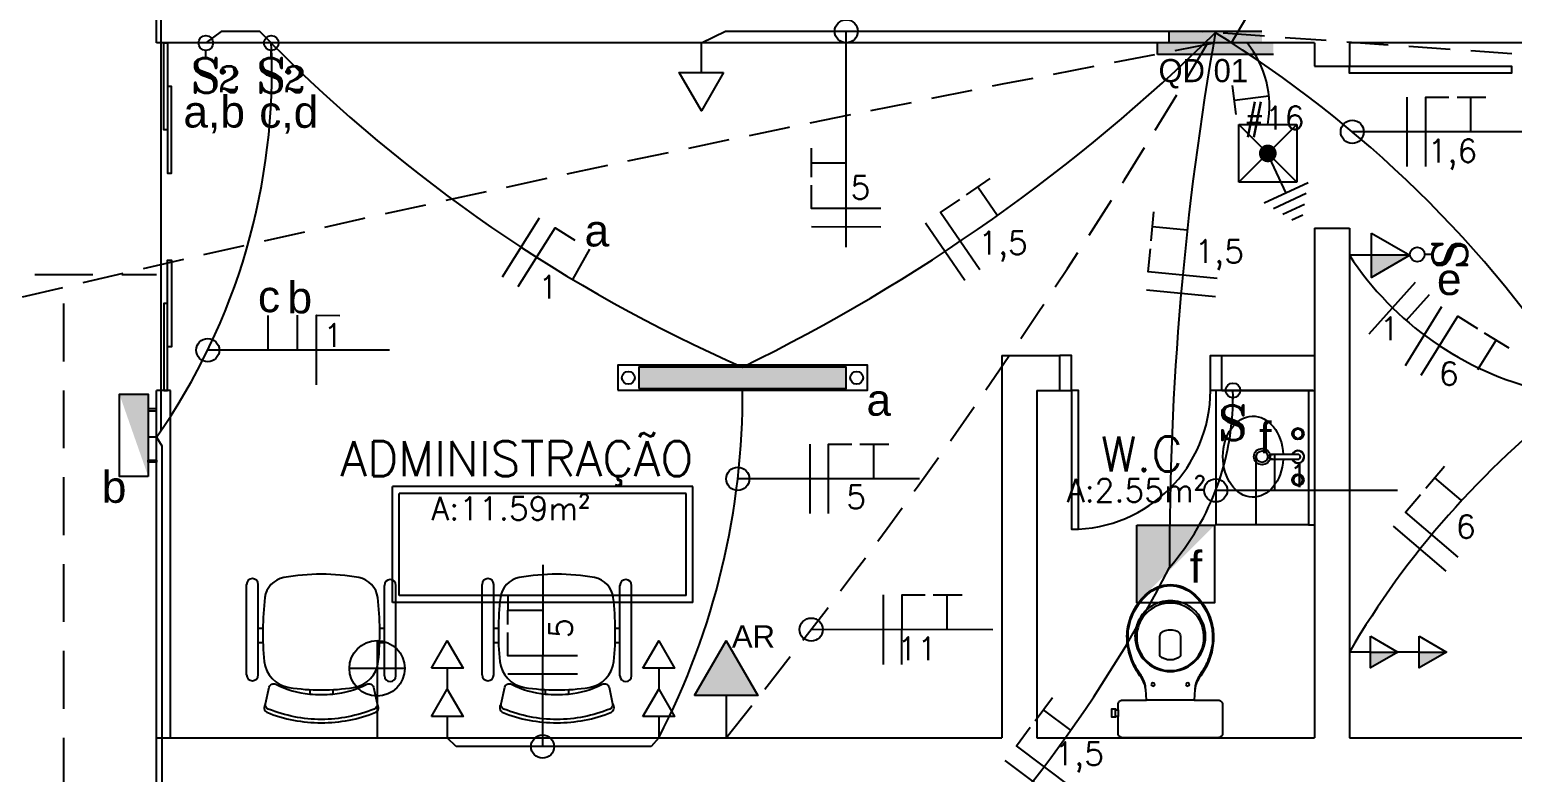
# Model space of a CAD drawing. Header units: millimetres. Extents: x 1111 to 2600, y -509 to -91.
# Drawn here: x 1557.84 to 1566.8, y -489.38 to -484.89 of the extents above; entities that cross this region are included whole.
import ezdxf
from ezdxf.enums import TextEntityAlignment as Align

# ---------------------------------------------------------------- set-up
doc = ezdxf.new("R2010")
doc.units = ezdxf.units.MM
for name, pattern in [('CONTINU', [0]), ('HIDDEN', [0.375, 0.25, -0.125]), ('HIDDEN2', [4.7625, 3.175, -1.5875]), ('HIDDENX2', [0.75, 0.5, -0.25])]:
    doc.linetypes.add(name, pattern=pattern)
for name, color, linetype in [('08', 8, 'Continuous'), ('eletroduto parede e teto', 2, 'CONTINU'), ('FIACAO', 1, 'Continuous'), ('LUMINO', 4, 'Continuous'), ('MOVEIS', 8, 'Continuous'), ('PL3', 3, 'Continuous'), ('Pontos Elétricos', 3, 'Continuous'), ('Pontos Luminotécnicos', 3, 'Continuous'), ('PONTOS_ELETRICOS', 2, 'Continuous'), ('SOMENTE_TUBULACAO', 2, 'Continuous'), ('TELEFONE', 3, 'Continuous'), ('TEXTO2', 3, 'Continuous'), ('TXT_0', 7, 'Continuous')]:
    doc.layers.add(name, color=color, linetype=linetype)
doc.styles.add('ARIAL', font='arial.ttf', dxfattribs={"height": 2})
doc.styles.add('COTA75', font='ROMANS.SHX')
doc.styles.add('INTERRUPTOR', font='romant__.ttf', dxfattribs={"height": 0.6})
doc.styles.add('ROMANS', font='romans')

# ---------------------------------------------------------------- blocks, each defined once
blk = doc.blocks.new('CADEIRA2')
at = {"layer": 'MOVEIS'}
for p, q in [((-0.3147, 0.2073), (-0.3147, 0.5982)), ((-0.2647, 0.2073), (-0.2647, 0.5982)), ((0.2803, 0.2033), (0.2803, 0.5941)), ((0.3303, 0.2033), (0.3303, 0.5941)), ((-0.2446, 0.4071), (-0.2647, 0.4071)), ((0.2803, 0.4071), (0.2602, 0.4071)), ((-0.2438, 0.346), (-0.2647, 0.346)), ((0.2803, 0.346), (0.2595, 0.346)), ((-0.0422, 0.1436), (-0.0422, 0.1245)), ((0.0578, 0.1436), (0.0578, 0.1245))]:
    blk.add_line(p, q, dxfattribs=at)
blk.add_lwpolyline([(0.1472, 0.1531, 0.340817), (0.2539, 0.2657, 0.05523), (0.2514, 0.541, 0.328643), (0.1702, 0.6274, 0.09095), (-0.1546, 0.6274, 0.328643), (-0.2358, 0.541, 0.05523), (-0.2383, 0.2657, 0.340817), (-0.1316, 0.1531, 0.077917)], format="xyb", close=True, dxfattribs=at)
for points in [[(0.0578, 0.1245, 0.100785), (0.2041, 0.1671, -0.49505), (0.233, 0.1537), (0.2485, 0.0827, -0.365963), (0.2365, 0.0598, -0.0944), (0.0078, 0.0146, -0.0944), (-0.2209, 0.0598, -0.365963), (-0.2329, 0.0827), (-0.2173, 0.1537, -0.49505), (-0.1885, 0.1671, 0.100785), (-0.0422, 0.1245, 0.100785)], [(-0.2332, 0.0809, 0.481357), (-0.2276, 0.046, 0.097119), (0.0078, 0.0007, 0.097119), (0.2432, 0.046, 0.481357), (0.2489, 0.0809)]]:
    blk.add_lwpolyline(points, format="xyb", dxfattribs=at)
for centre, radius, start, end in [((-0.2897, 0.5982), 0.025, 0, 180), ((0.3053, 0.5941), 0.025, 0, 180), ((-0.2897, 0.2073), 0.025, 180, 0), ((0.3053, 0.2033), 0.025, 180, 0), ((0.0078, 0.6697), 0.5474, 264.75947, 275.24053)]:
    blk.add_arc(centre, radius, start, end, dxfattribs=at)
blk = doc.blocks.new('ESCRIVAN')
at = {"layer": 'MOVEIS'}
for p, q in [((-0.4508, -0.5), (-0.4508, 0)), ((0.847, 0), (-0.4508, 0)), ((0.847, -0.5), (0.847, 0)), ((-0.4208, -0.47), (-0.4208, -0.03)), ((0.817, -0.03), (-0.4208, -0.03)), ((0.817, -0.47), (0.817, -0.03)), ((0.847, -0.5), (-0.4508, -0.5)), ((0.817, -0.47), (-0.4208, -0.47))]:
    blk.add_line(p, q, dxfattribs=at)
blk = doc.blocks.new('cx-ac-01-planta')
for points in [[(0.661, 0, 0.182004), (0.623, 0.1, 0.098298), (0.548, 0.159, 0.085166), (0.468, 0.1845, 0.08648), (0.388, 0.1825, 0.067868), (0.318, 0.1605, 0.06199), (0.261, 0.1265, -0.060779), (0.228, 0.1105, -0.023796), (0.208, 0.106), (0.1625, 0.1028), (0.1625, 0.207, 0.424217), (0.1435, 0.225), (0.121, 0.225), (0.091, 0.225), (0.018, 0.225, 0.418036), (0, 0.207), (0, 0), (0, -0.207, 0.418036), (0.018, -0.225), (0.091, -0.225), (0.091, -0.2365), (0.088, -0.2365), (0.088, -0.2525), (0.106, -0.2525), (0.124, -0.2525), (0.124, -0.2365), (0.121, -0.2365), (0.121, -0.225), (0.1435, -0.225, 0.424217), (0.1625, -0.207), (0.1625, -0.1028), (0.208, -0.106, -0.023796), (0.228, -0.1105, -0.060779), (0.261, -0.1265, 0.06199), (0.318, -0.1605, 0.067868), (0.388, -0.1825, 0.08648), (0.468, -0.1845, 0.085166), (0.548, -0.159, 0.098298), (0.623, -0.1, 0.182004)], [(0.2855, 0, -0.18052), (0.323, 0.1, -0.167158), (0.408, 0.1495, -0.1), (0.468, 0.1495, -0.096291), (0.518, 0.13, -0.13332), (0.568, 0.081, -0.150886), (0.5915, 0, -0.150886), (0.568, -0.081, -0.13332), (0.518, -0.13, -0.096291), (0.468, -0.1495, -0.1), (0.408, -0.1495, -0.167158), (0.323, -0.1, -0.18052)], [(0.2895, 0, -0.186957), (0.329, 0.1, -0.162455), (0.408, 0.143, -0.149476), (0.498, 0.1315, -0.171119), (0.568, 0.0605, -0.104122), (0.5815, 0, -0.104122), (0.568, -0.0605, -0.171119), (0.498, -0.1315, -0.149476), (0.408, -0.143, -0.162455), (0.329, -0.1, -0.186957)], [(0.46, 0.03, 0.276984), (0.438, 0.0445), (0.353, 0.0445, 0.393258), (0.353, -0.0445), (0.438, -0.0445, 0.276984), (0.46, -0.03, 0.2)]]:
    blk.add_lwpolyline(points, format="xyb", close=True)
blk.add_lwpolyline([(0.21, -0.1064, -0.148706), (0.258, -0.12, -0.01798), (0.278, -0.1325, 0.048524), (0.328, -0.16, 0.075808), (0.408, -0.1815, 0.05), (0.468, -0.1805, 0.109053), (0.568, -0.142, 0.065752), (0.617, -0.1, 0.186957), (0.6565, 0, 0.186957), (0.617, 0.1, 0.065752), (0.568, 0.142, 0.109053), (0.468, 0.1805, 0.05), (0.408, 0.1815, 0.075808), (0.328, 0.16, 0.048524), (0.278, 0.1325, -0.01798), (0.258, 0.12, -0.148706), (0.21, 0.1064, -0.148706)], format="xyb")
for points in [[(0.1625, 0.1028), (0.1625, 0), (0.1625, -0.1028)], [(0.121, -0.225), (0.091, -0.225)], [(0.091, -0.2365), (0.121, -0.2365)]]:
    blk.add_lwpolyline(points)
for centre in [(0.23, 0.075), (0.23, -0.075)]:
    blk.add_circle(centre, 0.0075)
blk = doc.blocks.new('*U441', base_point=(1752.07, 769.9))
for p, q in [((1742.07, 794.9), (1747.07, 794.9)), ((1742.07, 744.9), (1742.07, 794.9)), ((1747.07, 789.9), (1747.07, 794.9)), ((1747.07, 789.9), (1752.07, 789.9)), ((1752.07, 749.9), (1752.07, 789.9))]:
    blk.add_line(p, q)
for points in [[(1747.07, 744.9), (1747.07, 794.9), (1742.07, 744.9), (1742.07, 794.9)], [(1747.07, 749.9), (1747.07, 789.9), (1747.07, 744.9), (1747.07, 794.9)], [(1752.07, 749.9), (1752.07, 789.9), (1747.07, 749.9), (1747.07, 789.9)]]:
    blk.add_solid(points)
blk = doc.blocks.new('1111')
at = {"layer": 'Pontos Luminotécnicos'}
h = blk.add_hatch(color=9, dxfattribs=at)
h.dxf.hatch_style = 1
h.paths.add_polyline_path([(-1.3125, -0.134), (-0.1225, -0.134), (-0.1225, -0.01), (-1.3125, -0.01)])
for points in [[(-1.435, -0.144), (0, -0.144), (0, 0), (-1.435, 0)], [(-1.3125, -0.134), (-0.1225, -0.134), (-0.1225, -0.01), (-1.3125, -0.01)]]:
    blk.add_lwpolyline(points, close=True, dxfattribs=at)
for centre in [(-1.37375, -0.072), (-0.06125, -0.072)]:
    blk.add_circle(centre, 0.03675, dxfattribs=at)
blk = doc.blocks.new('arandela')
at = {"layer": 'eletroduto parede e teto'}
blk.add_hatch(color=9, dxfattribs=at).paths.add_polyline_path([(-0.0343, -0.1448), (0.0902, 0.2108), (-0.0343, 0.2108)])
at = {"layer": 'Pontos Luminotécnicos', "ltscale": 0.5}
for points in [[(-0.0343, -0.1448), (0.0902, -0.1448), (0.0902, 0.2108), (-0.0343, 0.2108)], [(-0.0698, 0.1486), (-0.0343, 0.1486), (-0.0343, 0.1397), (-0.0698, 0.1397)], [(-0.0698, -0.0826), (-0.0343, -0.0826), (-0.0343, -0.0737), (-0.0698, -0.0737)]]:
    blk.add_lwpolyline(points, close=True, dxfattribs=at)
blk = doc.blocks.new('Tomada Média')
at = {"layer": 'PL3'}
blk.add_line((0, 0.08), (0, 0), dxfattribs=at)
blk.add_lwpolyline([(-0.06, 0.08), (0, 0.1839), (0.06, 0.08)], close=True, dxfattribs=at)
blk = doc.blocks.new('tb1')
at = {"layer": 'Pontos Elétricos', "xscale": 1.138774444505485, "yscale": 1.138774444505485, "zscale": 1.138774444505485}
for p in [(0, -0.0911), (0, -0.3006)]:
    blk.add_blockref('Tomada Média', p, dxfattribs=at)
blk = doc.blocks.new('I_i1')
at = {"layer": 'PONTOS_ELETRICOS'}
blk.add_line((0, -0.0647), (0, -0.0317), dxfattribs=at)
blk.add_circle((0, 0), 0.0317, dxfattribs=at)
at = {"layer": 'PONTOS_ELETRICOS', "style": 'INTERRUPTOR'}
blk.add_text('S', height=0.15, dxfattribs=at).set_placement((-0.0005, -0.1399), align=Align.MIDDLE)
blk = doc.blocks.new('tm1')
at = {"layer": 'Pontos Elétricos'}
for points in [[(0, 0.3006), (0.0683, 0.3006), (0, 0.4189)], [(0, 0.0911), (0.0683, 0.0911), (0, 0.2095)]]:
    blk.add_hatch(color=251, dxfattribs=at).paths.add_polyline_path(points)
for p, q in [((0, 0.3006), (0, 0.4189)), ((0, 0.0911), (0, 0.2095))]:
    blk.add_line(p, q, dxfattribs=at)
at = {"layer": 'Pontos Elétricos', "xscale": 1.138774444505485, "yscale": 1.138774444505485, "zscale": 1.138774444505485}
for p in [(0, 0.2095), (0, 0)]:
    blk.add_blockref('Tomada Média', p, dxfattribs=at)
blk = doc.blocks.new('tb2')
at = {"layer": 'Pontos Elétricos', "xscale": 2.27754888901097, "yscale": 2.27754888901097, "zscale": 2.27754888901097}
blk.add_blockref('Tomada Média', (0, 0), dxfattribs=at)
blk = doc.blocks.new('I_i2')
at = {"layer": 'PONTOS_ELETRICOS'}
blk.add_line((0, -0.0647), (0, -0.0317), dxfattribs=at)
blk.add_circle((0, 0), 0.0317, dxfattribs=at)
at = {"layer": 'PONTOS_ELETRICOS', "style": 'INTERRUPTOR'}
blk.add_text('S', height=0.15, dxfattribs=at).set_placement((-0.0005, -0.1399), align=Align.MIDDLE)
blk.add_text('2', height=0.1125, dxfattribs=at).set_placement((0.0514, -0.2127))
blk = doc.blocks.new('f_fnt')
at = {"layer": 'FIACAO'}
for points in [[(-0.08, -0.15), (-0.08, 0.15)], [(0, -0.15), (0, 0.15), (0.1, 0.15)], [(0.135, 0.15), (0.26, 0.15)], [(0.195, 0), (0.195, 0.15)]]:
    blk.add_lwpolyline(points, dxfattribs=at)
blk = doc.blocks.new('f_r')
at = {"layer": 'FIACAO'}
blk.add_lwpolyline([(0, 0), (0, 0.15)], dxfattribs=at)
blk = doc.blocks.new('f_nr')
at = {"layer": 'FIACAO'}
for points in [[(-0.0414, 0), (-0.0414, 0.1508)], [(0.0414, -0.1492), (0.0414, 0.1508), (0.1414, 0.1508)]]:
    blk.add_lwpolyline(points, dxfattribs=at)
blk = doc.blocks.new('f_fr')
at = {"layer": 'FIACAO'}
for points in [[(-0.04, -0.15), (-0.04, 0.15)], [(0.04, 0), (0.04, 0.15)]]:
    blk.add_lwpolyline(points, dxfattribs=at)
blk = doc.blocks.new('*U452', base_point=(8491.58, 4881.81))
at = {"linetype": 'Continuous'}
for p, q in [((8479.58, 4869.81), (8503.58, 4893.81)), ((8479.58, 4893.81), (8503.58, 4869.81)), ((8479.58, 4893.81), (8503.58, 4893.81)), ((8479.58, 4869.81), (8479.58, 4893.81)), ((8503.58, 4893.81), (8503.58, 4869.81)), ((8503.84, 4898.5), (8512.24, 4880.31)), ((8508.3, 4897.8), (8514.6, 4884.16)), ((8512.75, 4897.1), (8516.95, 4888.01)), ((8517.21, 4896.4), (8519.31, 4891.85)), ((8508.04, 4889.41), (8493.25, 4882.58)), ((8503.58, 4869.81), (8479.58, 4869.81))]:
    blk.add_line(p, q, dxfattribs=at)
at = {"linetype": 'Continuous', "const_width": 3.68}
blk.add_lwpolyline([(8489.74, 4881.81, 1), (8493.42, 4881.81, 1)], format="xyb", close=True, dxfattribs=at)
blk = doc.blocks.new('f_t')
at = {"layer": 'FIACAO'}
for points in [[(-0.06, 0.15), (0.065, 0.15)], [(0, 0), (0, 0.15)]]:
    blk.add_lwpolyline(points, dxfattribs=at)

msp = doc.modelspace()

# ---------------------------------------------------------------- hatches: boundary and pattern name
at = {"layer": 'Pontos Elétricos'}
h = msp.add_hatch(color=251, dxfattribs=at)
h.dxf.hatch_style = 1
h.paths.add_polyline_path([(1566.181, -486.2506), (1565.949, -486.2506), (1565.949, -486.3846)])
msp.add_hatch(color=251, dxfattribs=at).paths.add_polyline_path([(1562.0479, -488.5807), (1561.8565, -488.9121), (1562.2393, -488.9121)])
at = {"layer": 'Pontos Luminotécnicos', "ltscale": 0.05}
h = msp.add_hatch(color=9, dxfattribs=at)
h.dxf.hatch_style = 1
h.paths.add_polyline_path([(1564.9989, -487.8832), (1564.5309, -487.8832), (1564.5309, -488.3512)])

# ---------------------------------------------------------------- linework, layer by layer
at = {"linetype": 'ByBlock'}
for p, q in [((1562.773, -486.2022), (1562.7741, -484.8965)), ((1566.9307, -485.5051), (1565.8325, -485.5042)), ((1560.0124, -486.8251), (1558.9142, -486.8242)), ((1563.2161, -487.6032), (1562.1179, -487.6022)), ((1566.1049, -487.6727), (1565.0068, -487.6718)), ((1560.9395, -488.1228), (1560.9386, -489.2209)), ((1563.66, -488.5147, -0.1691), (1562.5618, -488.5138, -0.1691))]:
    msp.add_line(p, q, dxfattribs=at)
for centre in [(1562.7741, -484.8965), (1565.8325, -485.5042), (1558.9142, -486.8242), (1562.1179, -487.6022), (1565.0068, -487.6718), (1562.5618, -488.5138, -0.1691), (1560.9386, -489.2209)]:
    msp.add_circle(centre, 0.07, dxfattribs=at)
at = {"layer": '08'}
for p, q in [((1558.6049, -484.9672), (1558.6049, -478.2472)), ((1565.6049, -484.9672), (1558.6049, -484.9672)), ((1558.7169, -484.9672), (1558.6049, -484.9672)), ((1565.6049, -484.9672), (1565.6049, -485.1072)), ((1568.6149, -484.9672), (1565.8149, -484.9672)), ((1565.8149, -484.9672), (1565.8149, -485.1072)), ((1565.6049, -485.1072), (1565.8149, -485.1072)), ((1565.6049, -486.0872), (1565.6049, -489.1672)), ((1565.6049, -486.0872), (1565.8149, -486.0872)), ((1565.8149, -486.0872), (1565.8149, -489.1672)), ((1563.7149, -486.8572), (1564.0649, -486.8572)), ((1563.7149, -486.8572), (1563.7149, -489.1672)), ((1564.0649, -487.0672), (1564.0649, -486.8572)), ((1565.0449, -486.8572), (1565.6049, -486.8572)), ((1565.0449, -487.0672), (1565.0449, -486.8572)), ((1558.6049, -489.1672), (1558.6049, -487.0672)), ((1558.6889, -487.0672), (1558.6049, -487.0672)), ((1558.6889, -489.1672), (1558.6889, -487.0672)), ((1563.9249, -487.0672), (1564.0649, -487.0672)), ((1563.9249, -487.0672), (1563.9249, -489.1672)), ((1565.0068, -487.0674), (1565.0068, -487.8794)), ((1565.0449, -487.0672), (1565.6049, -487.0672)), ((1565.3467, -487.4548), (1565.3452, -487.4548)), ((1565.3452, -487.4837), (1565.3467, -487.4837)), ((1565.3496, -487.4548), (1565.3477, -487.4548)), ((1565.3477, -487.4837), (1565.3496, -487.4837)), ((1565.5043, -487.4548), (1565.3496, -487.4548)), ((1565.3496, -487.4837), (1565.5043, -487.4837)), ((1565.5668, -487.8794), (1565.6049, -487.8794)), ((1558.6049, -493.1572), (1558.6049, -489.1672)), ((1558.6049, -489.1672), (1563.7149, -489.1672)), ((1563.9249, -489.1672), (1565.6049, -489.1672)), ((1565.8149, -489.1672), (1568.6149, -489.1672))]:
    msp.add_line(p, q, dxfattribs=at)
at = {"layer": '08', "linetype": 'HIDDENX2', "ltscale": 0.7}
for p, q in [((1556.2949, -486.3672), (1558.6049, -486.3672)), ((1558.0449, -493.7172), (1558.0449, -486.3672))]:
    msp.add_line(p, q, dxfattribs=at)
at = {"layer": '08', "ltscale": 0.03}
for p, q in [((1565.5948, -487.0674), (1565.0068, -487.0674)), ((1565.5668, -487.0674), (1565.5668, -487.8794)), ((1565.5668, -487.8794), (1565.0068, -487.8794))]:
    msp.add_line(p, q, dxfattribs=at)
at = {"layer": '08'}
for points in [[(1558.6721, -484.9672), (1558.6721, -485.4922), (1558.6497, -485.4922), (1558.6497, -484.9672)], [(1565.8149, -485.1072), (1566.7949, -485.1072), (1566.7949, -485.1492), (1565.8149, -485.1492)], [(1558.6721, -485.2297), (1558.6721, -485.7547), (1558.6945, -485.7547), (1558.6945, -485.2297)], [(1558.6721, -486.8047), (1558.6721, -486.2797), (1558.6945, -486.2797), (1558.6945, -486.8047)], [(1558.6721, -487.0672), (1558.6721, -486.5422), (1558.6497, -486.5422), (1558.6497, -487.0672)], [(1564.1349, -487.0672), (1564.1349, -487.9072), (1564.1769, -487.9072), (1564.1769, -487.0672)]]:
    msp.add_lwpolyline(points, close=True, dxfattribs=at)
for points in [[(1564.0649, -487.0672), (1564.1349, -487.0672), (1564.1349, -486.8572), (1564.0649, -486.8572)], [(1565.0449, -487.0672), (1564.9749, -487.0672), (1564.9749, -486.8572), (1565.0449, -486.8572)]]:
    msp.add_lwpolyline(points, dxfattribs=at)
for points in [[(1565.3452, -487.4548, 0), (1565.3427, -487.4551, 0), (1565.3403, -487.4557, 0), (1565.338, -487.4568, 0), (1565.336, -487.4582, 0), (1565.3342, -487.46, 0), (1565.3328, -487.4621, 0), (1565.3317, -487.4643, 0), (1565.3311, -487.4668, 0), (1565.3308, -487.4693, 0), (1565.3311, -487.4718, 0), (1565.3317, -487.4742, 0), (1565.3328, -487.4765, 0), (1565.3342, -487.4785, 0), (1565.336, -487.4803, 0), (1565.338, -487.4818, 0), (1565.3403, -487.4828, 0), (1565.3427, -487.4835, 0), (1565.3452, -487.4837, 0)], [(1565.3332, -487.4693, 0), (1565.3334, -487.4668, 0), (1565.3341, -487.4643, 0), (1565.3351, -487.4621, 0), (1565.3366, -487.46, 0), (1565.3384, -487.4582, 0), (1565.3404, -487.4568, 0), (1565.3427, -487.4557, 0), (1565.3445, -487.4552, 0)], [(1565.3445, -487.4834, 0), (1565.3421, -487.4826, 0), (1565.3399, -487.4814, 0), (1565.3379, -487.4799, 0), (1565.3362, -487.4781, 0), (1565.3349, -487.476, 0), (1565.3339, -487.4736, 0), (1565.3333, -487.4712, 0), (1565.3332, -487.4693, 0)], [(1565.3477, -487.4548, 0), (1565.3452, -487.455, 0), (1565.3428, -487.4557, 0), (1565.3405, -487.4567, 0), (1565.3385, -487.4582, 0), (1565.3367, -487.46, 0), (1565.3353, -487.462, 0), (1565.3342, -487.4643, 0), (1565.3336, -487.4668, 0), (1565.3333, -487.4693, 0), (1565.3336, -487.4718, 0), (1565.3342, -487.4742, 0), (1565.3353, -487.4765, 0), (1565.3367, -487.4786, 0), (1565.3385, -487.4803, 0), (1565.3405, -487.4818, 0), (1565.3428, -487.4829, 0), (1565.3452, -487.4835, 0), (1565.3477, -487.4837, 0)], [(1565.3352, -487.4693, 0), (1565.3355, -487.4668, 0), (1565.3361, -487.4643, 0), (1565.3372, -487.462, 0), (1565.3386, -487.46, 0), (1565.3404, -487.4582, 0), (1565.3424, -487.4567, 0), (1565.3447, -487.4557, 0), (1565.3471, -487.455, 0), (1565.3496, -487.4548, 0)], [(1565.3496, -487.4837, 0), (1565.3471, -487.4835, 0), (1565.3447, -487.4828, 0), (1565.3424, -487.4818, 0), (1565.3404, -487.4803, 0), (1565.3386, -487.4785, 0), (1565.3372, -487.4765, 0), (1565.3361, -487.4742, 0), (1565.3355, -487.4717, 0), (1565.3352, -487.4693, 0)], [(1565.3496, -487.4837, 0), (1565.3496, -487.4837, 0)]]:
    msp.add_polyline3d(points, dxfattribs=at)
for centre in [(1565.5043, -487.3294), (1565.5043, -487.6091)]:
    msp.add_circle(centre, 0.035, dxfattribs=at)
at = {"layer": '08', "ltscale": 0.03}
for radius in [0.0488, 0.0348]:
    msp.add_circle((1565.2868, -487.4683), radius, dxfattribs=at)
at = {"layer": '08'}
for centre, radius, start, end in [((1564.1349, -487.0672), 0.84, 270, 0), ((1565.5043, -487.3294), 0.028, 0, 270), ((1565.5043, -487.3294), 0.028, 0, 180), ((1565.5043, -487.3294), 0.028, 180, 270), ((1565.5043, -487.3294), 0.028, 270, 0), ((1565.5043, -487.4694), 0.0378, 270, 157.3117), ((1565.5043, -487.4694), 0.0364, 203.22789, 156.39263), ((1565.5043, -487.4694), 0.0378, 202.32288, 270), ((1565.5043, -487.4693), 0.0145, 270, 90), ((1565.5043, -487.6091), 0.028, 0, 270), ((1565.5043, -487.6091), 0.028, 0, 180), ((1565.5043, -487.6091), 0.028, 180, 270), ((1565.5043, -487.6091), 0.028, 270, 0)]:
    msp.add_arc(centre, radius, start, end, dxfattribs=at)
at = {"layer": '08', "ltscale": 0.03, "extrusion": (0, 0, -1)}
msp.add_ellipse((1565.2327, -487.4683), major_axis=(0, -0.245), ratio=0.742857, start_param=4.775358, end_param=10.940424, dxfattribs=at)
at = {"layer": 'FIACAO'}
for points in [[(1560.6962, -486.3806), (1560.9195, -486.0249)], [(1560.7911, -486.4401), (1561.0143, -486.0844), (1561.1329, -486.1588)]]:
    msp.add_lwpolyline(points, dxfattribs=at)
at = {"layer": 'PL3'}
msp.add_line((1566.181, -486.2506), (1565.8149, -486.2506), dxfattribs=at)
msp.add_lwpolyline([(1565.949, -486.1167), (1566.181, -486.2506), (1565.949, -486.3846)], close=True, dxfattribs=at)
at = {"layer": 'Pontos Elétricos'}
for p, q in [((1559.9379, -488.5807), (1559.9379, -488.9158)), ((1560.1055, -488.7482), (1559.7703, -488.7482)), ((1559.9379, -488.9158), (1559.9379, -489.1672))]:
    msp.add_line(p, q, dxfattribs=at)
msp.add_circle((1559.9379, -488.7482), 0.1676, dxfattribs=at)
at = {"layer": 'Pontos Luminotécnicos', "ltscale": 0.5}
msp.add_lwpolyline([(1564.5309, -487.8832), (1564.9989, -487.8832), (1564.9989, -488.3512), (1564.5309, -488.3512)], close=True, dxfattribs=at)
at = {"layer": 'SOMENTE_TUBULACAO'}
for p, q in [((1558.6339, -487.3087), (1558.6339, -481.6593)), ((1558.9962, -484.898), (1558.9023, -484.9672)), ((1559.2295, -484.898), (1558.9962, -484.898)), ((1559.2986, -484.9672), (1559.2295, -484.898)), ((1561.8986, -484.9672), (1562.0434, -484.8965)), ((1562.0434, -484.8965), (1564.7261, -484.8965)), ((1558.6049, -487.3507), (1558.5551, -487.3507)), ((1558.6049, -487.3507), (1558.6374, -487.4025)), ((1558.6374, -487.4025), (1558.6374, -493.1258)), ((1560.4161, -489.2209), (1560.3617, -489.1672)), ((1561.5939, -489.2209), (1560.4161, -489.2209)), ((1561.6408, -489.1672), (1561.5939, -489.2209))]:
    msp.add_line(p, q, dxfattribs=at)
at = {"layer": 'SOMENTE_TUBULACAO', "linetype": 'HIDDEN'}
msp.add_line((1570.1641, -485.2734), (1564.8941, -484.8972), dxfattribs=at)
for centre, radius, start, end in [((1551.3666, -476.6037), 16.0823, 328.66498, 4.12482), ((1595.5425, -646.1143, -0.1691), 164.0149, 100.729999, 108.075096), ((1534.3781, -466.8773, -0.1691), 35.5311, 321.14611, 329.3754)]:
    msp.add_arc(centre, radius, start, end, dxfattribs=at)
at = {"layer": 'SOMENTE_TUBULACAO'}
for centre, radius, start, end in [((1557.3763, -477.1501), 10.878, 296.01172, 314.52852), ((1583.0546, -488.0797), 18.327, 169.99983, 180.18274), ((1561.2808, -490.9226), 7.0766, 33.01214, 58.24938), ((1555.439, -485.1366), 3.8633, 325.03274, 2.5131), ((1565.8443, -478.5004), 9.2015, 224.65255, 246.30731), ((1567.4241, -485.1936), 1.9253, 213.29934, 256.69224), ((1557.6338, -487.0905), 4.5132, 332.60357, 0.42886), ((1563.5321, -487.106), 1.5795, 319.19832, 1.40123), ((1570.4237, -491.3537), 5.3437, 127.67187, 149.59659), ((1557.3073, -484.3103), 8.3495, 312.82748, 332.71283)]:
    msp.add_arc(centre, radius, start, end, dxfattribs=at)
at = {"layer": 'SOMENTE_TUBULACAO', "linetype": 'HIDDEN2'}
msp.add_arc((1564.7205, -485.3495), 0.6113, 349.5977, 38.70759, dxfattribs=at)

# ---------------------------------------------------------------- block references
at = {"layer": '08', "xscale": 1.399999999999999, "yscale": 1.399999999999999, "zscale": 1.399999999999999}
for name, p in [('ESCRIVAN', (1560.6616, -487.649)), ('CADEIRA2', (1559.5899, -489.0779)), ('CADEIRA2', (1561.0136, -489.0779))]:
    msp.add_blockref(name, p, dxfattribs=at)
at = {"layer": '08', "xscale": -1.399999999999999, "yscale": 1.399999999999999, "zscale": 1.399999999999999, "rotation": 270}
msp.add_blockref('cx-ac-01-planta', (1564.7325, -489.1672), dxfattribs=at)
at = {"layer": 'eletroduto parede e teto', "xscale": -1.399999999999999, "yscale": 1.399999999999999, "zscale": 1.399999999999999}
msp.add_blockref('arandela', (1558.5071, -487.3862), dxfattribs=at)
at = {"layer": 'LUMINO', "xscale": 0.0145607043928086, "yscale": 0.0145607043928086, "zscale": 0.0145607043928086, "rotation": 270}
msp.add_blockref('*U452', (1565.3218, -485.6346), dxfattribs=at)
at = {"layer": 'Pontos Elétricos', "xscale": 3.188568444615357, "yscale": 3.188568444615357, "zscale": 3.188568444615357}
msp.add_blockref('Tomada Média', (1562.0479, -489.1672), dxfattribs=at)
at = {"layer": 'Pontos Luminotécnicos', "xscale": 1.051760042915113, "yscale": 1.051760042915113, "zscale": 1.051760042915113}
msp.add_blockref('1111', (1562.9015, -486.9157), dxfattribs=at)
at = {"layer": 'SOMENTE_TUBULACAO', "xscale": 1.399999999999999, "yscale": 1.399999999999999, "zscale": 1.399999999999999}
for name, p in [('I_i2', (1558.9028, -484.9672)), ('I_i2', (1559.2986, -484.9672)), ('I_i1', (1565.1111, -487.0674)), ('tb1', (1560.3617, -488.7464)), ('tb1', (1561.6408, -488.7464))]:
    msp.add_blockref(name, p, dxfattribs=at)
at = {"layer": 'SOMENTE_TUBULACAO'}
for name, p, xscale, yscale, zscale, rotation in [('tb2', (1561.8986, -484.9672), 0.9799999999999998, 0.9799999999999998, 0.9799999999999998, 180), ('f_t', (1565.3289, -485.2892), 1.399999999999999, 1.399999999999999, 1.399999999999999, 97.11678242985037), ('f_fnt', (1566.2763, -485.5045), 1.399999999999999, 1.399999999999999, 1.399999999999999, 359.9528118227059), ('f_fnt', (1562.7732, -485.9676), 1.399999999999999, 1.399999999999999, 1.399999999999999, 89.95281182274222), ('f_fnt', (1563.4632, -486.1657), 1.399999999999999, 1.399999999999999, 1.399999999999999, 34.43998401173351), ('f_fnt', (1564.8075, -486.3706), 1.4, 1.4, 1.4, 84.51468513021213), ('f_r', (1561.1214, -486.3972), 1.399999999999999, 1.399999999999999, 1.399999999999999, 331.0762106387937), ('I_i1', (1566.2255, -486.2456), 1.399999999999999, 1.399999999999999, 1.399999999999999, 90), ('f_fr', (1566.1167, -486.6069), 1.399999999999999, 1.399999999999999, 1.399999999999999, 318.1229576872424), ('f_r', (1559.2788, -486.8245), 1.4, 1.4, 1.4, 359.9528118227637), ('f_nr', (1559.5141, -486.8247), 1.399999999999999, 1.399999999999999, 1.399999999999999, 359.9528118226851), ('f_fnt', (1566.3593, -486.7976), 1.399999999999999, 1.399999999999999, 1.399999999999999, 328.2195058064921), ('f_fnt', (1562.667, -487.6027), 1.4, 1.4, 1.4, 359.9528118226903), ('f_fr', (1565.3074, -487.672), 1.399999999999999, 1.399999999999999, 1.399999999999999, 359.9528118227547), ('f_fnt', (1566.3132, -487.9393), 1.399999999999999, 1.399999999999999, 1.399999999999999, 49.45976061585922), ('f_fnt', (1560.9391, -488.6719), 1.4, 1.4, 1.4, 89.9528118226902), ('f_fnt', (1563.1109, -488.5142, -0.1691), 1.4, 1.4, 1.4, 359.9528118226903), ('tm1', (1565.8149, -488.6494), 1.399999999999999, 1.399999999999999, 1.399999999999999, 270), ('f_fnt', (1563.9702, -489.3422), 1.399999999999999, 1.399999999999999, 1.399999999999999, 53.11482693370759)]:
    msp.add_blockref(name, p, dxfattribs=dict(at, xscale=xscale, yscale=yscale, zscale=zscale, rotation=rotation))
at = {"layer": 'TELEFONE', "linetype": 'Continuous', "xscale": 0.014, "yscale": 0.014, "zscale": 0.014, "rotation": 90}
msp.add_blockref('*U441', (1565.0061, -484.8972), dxfattribs=at)

# ---------------------------------------------------------------- texts
at = {"layer": '08', "style": 'ROMANS'}
for s, insert, char_height, width, attachment_point in [('ADMINISTRAÇÃO', (1560.7821, -487.5103), 0.21, 1.570474, 5), ('W.C ', (1564.56, -487.452), 0.21, 1.570474, 5), ('\\pi0.00403;A:2.55m²', (1564.1031, -487.6023), 0.14, 0.914733, 1), ('\\pi-0.06263;A:11.59m²', (1560.3288, -487.7114), 0.14, 0.914733, 1)]:
    msp.add_mtext(s, dxfattribs=dict(at, insert=insert, char_height=char_height, width=width, attachment_point=attachment_point))
at = {"layer": 'Pontos Elétricos', "color": 4, "style": 'ARIAL'}
for s, height, p in [('a,b', 0.19165, (1558.9534, -485.4782)), ('c,d', 0.19165, (1559.4042, -485.4799)), ('a', 0.1916, (1561.2665, -486.1971)), ('e', 0.1916, (1566.4184, -486.4911)), ('c', 0.1916, (1559.2847, -486.5947)), ('b', 0.1916, (1559.471, -486.6015)), ('a', 0.1916, (1562.9708, -487.2206)), ('f', 0.1916, (1565.3067, -487.449)), ('b', 0.1916, (1558.3485, -487.747)), ('f', 0.1916, (1564.8878, -488.2297)), ('AR', 0.13415, (1562.2129, -488.622))]:
    msp.add_text(s, height=height, dxfattribs=at).set_placement(p, align=Align.CENTER)
at = {"layer": 'TEXTO2'}
msp.add_text('QD 01', height=0.14, dxfattribs=at).set_placement((1564.6613, -485.2041))
at = {"layer": 'TXT_0', "style": 'COTA75'}
for s, p in [('#16', (1565.1773, -485.4901)), ('1,6', (1566.288, -485.6891)), ('5', (1562.8006, -485.9108)), ('1,5', (1563.5713, -486.245)), ('1,5', (1564.8783, -486.2967)), ('1', (1560.912, -486.5124)), ('1', (1565.9975, -486.7638)), ('1', (1559.6127, -486.8046)), ('6', (1566.3563, -487.0359)), ('1', (1565.4484, -487.652)), ('5', (1562.7735, -487.7815)), ('6', (1566.4588, -487.9612)), ('11', (1563.0825, -488.699, -0.1691)), ('1,5', (1564.0319, -489.3337))]:
    msp.add_text(s, height=0.14, dxfattribs=at).set_placement(p)
msp.add_text('5', height=0.14, rotation=90, dxfattribs=at).set_placement((1561.1179, -488.5654))

doc.saveas('drawing.dxf')
